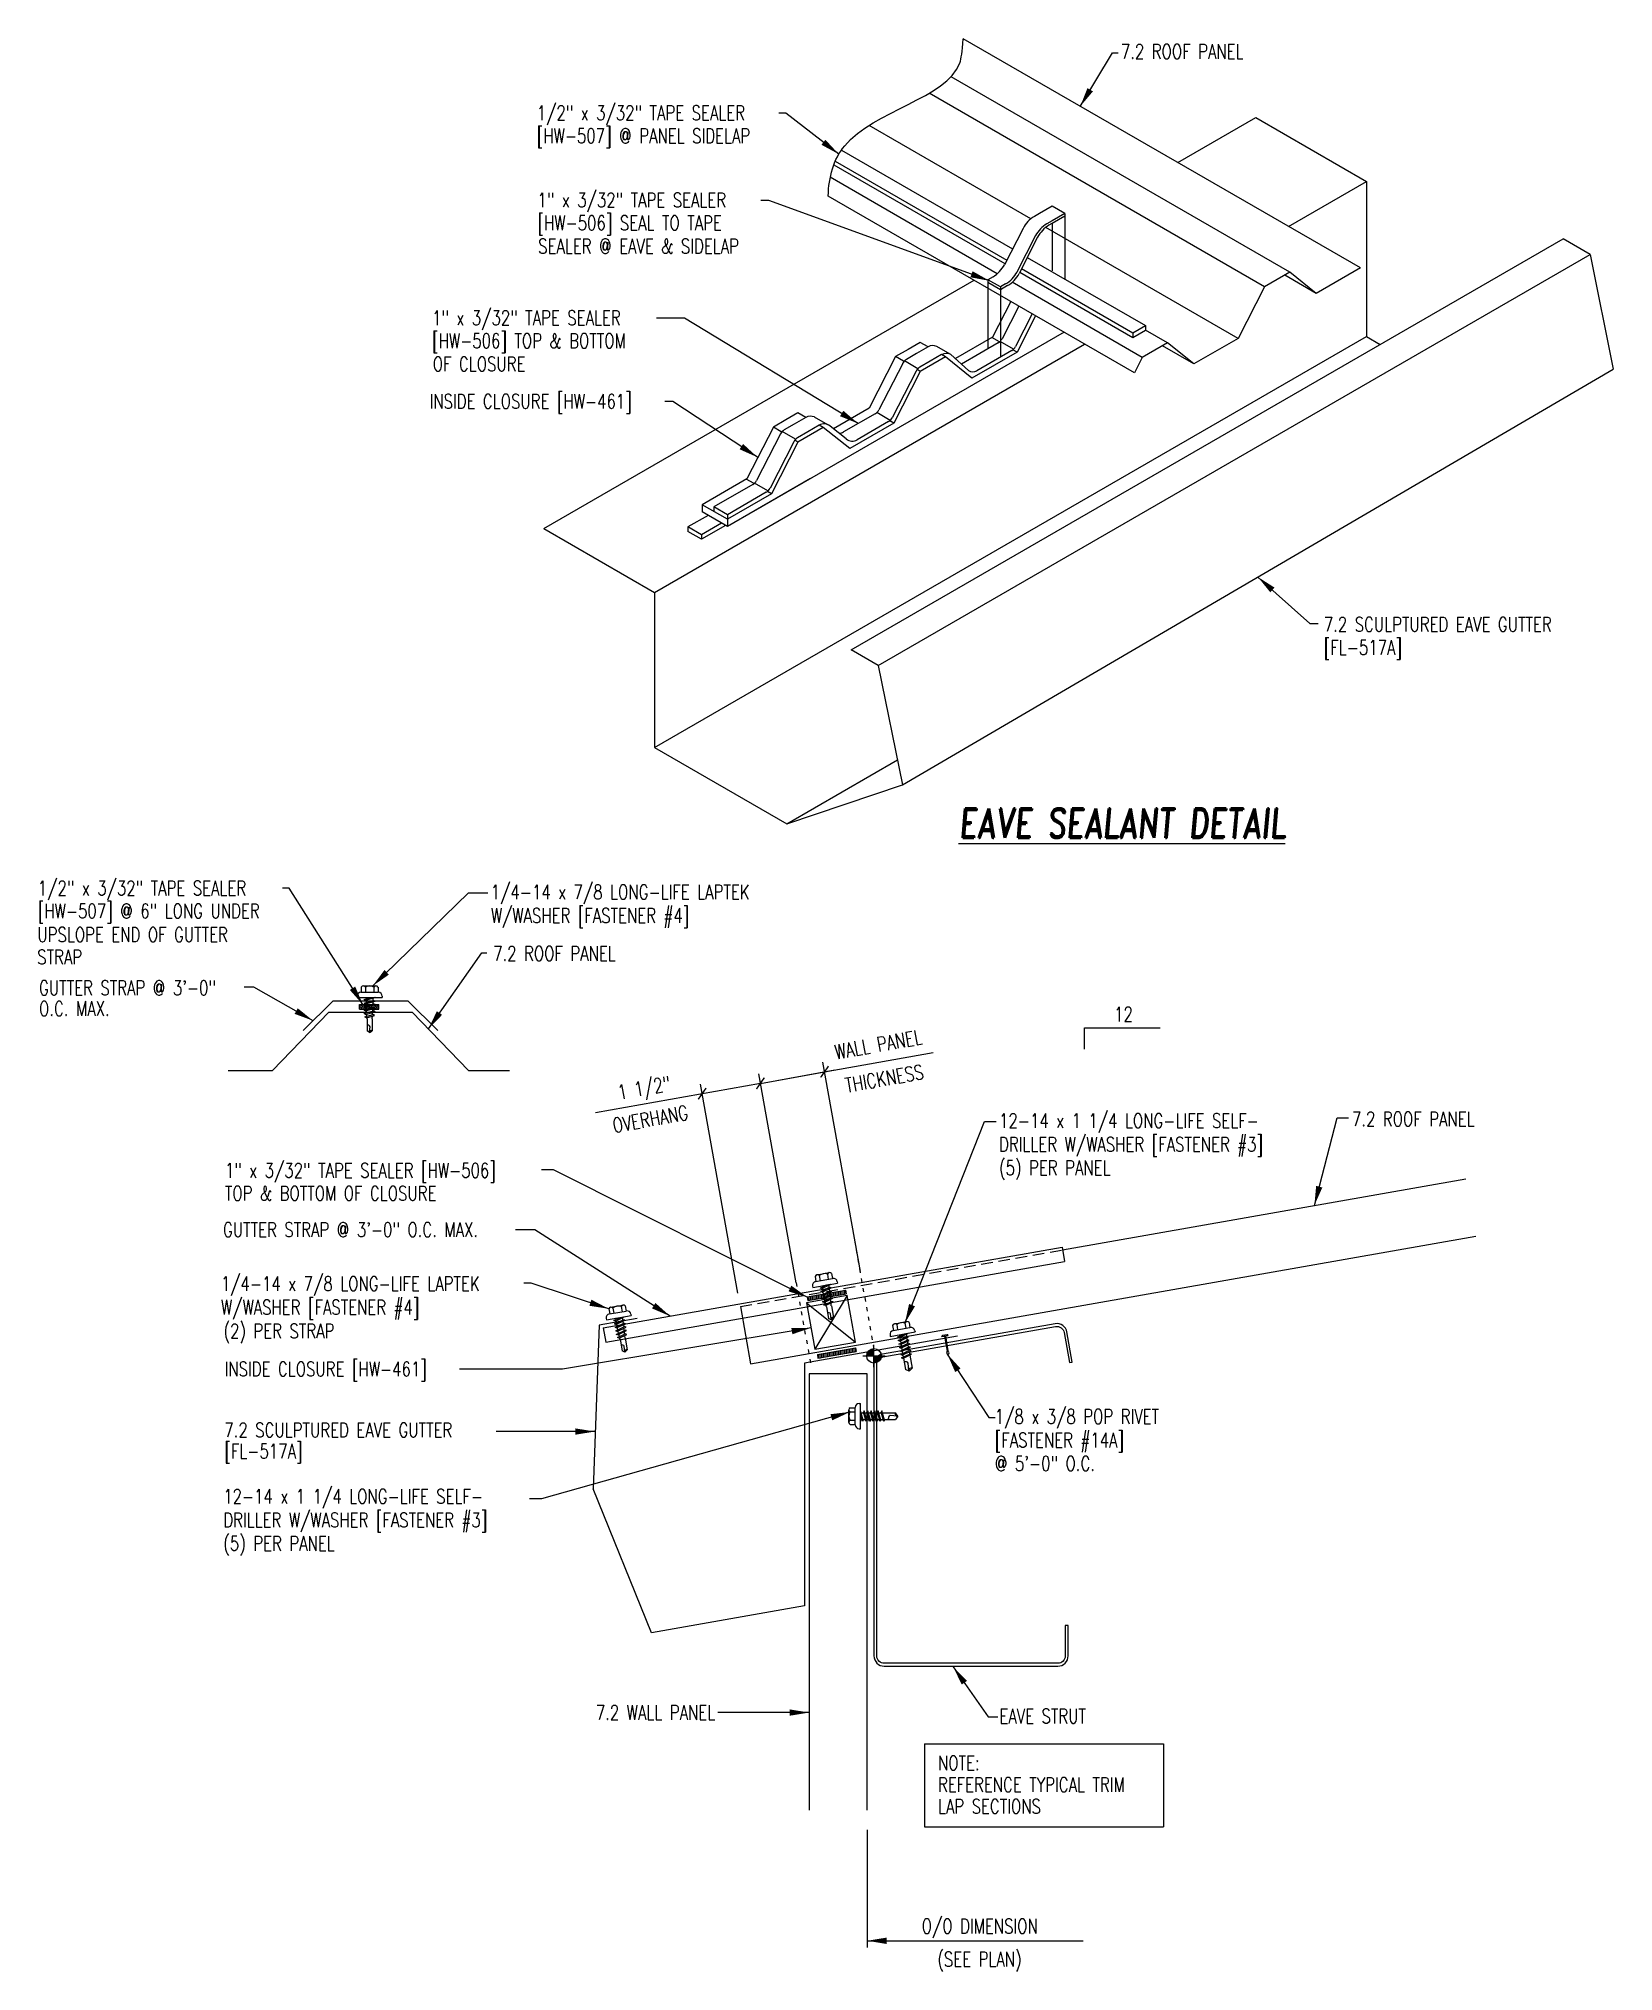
# Model space of a CAD drawing. Extents: x 2.1 to 42.7, y 9 to 58.8.
import ezdxf
from ezdxf.enums import TextEntityAlignment as Align

# ---------------------------------------------------------------- set-up
doc = ezdxf.new("R2010")
doc.units = 0
doc.header["$LTSCALE"] = 4
doc.header["$MEASUREMENT"] = 0
doc.linetypes.add('DOT2', pattern=[0.125, 0, -0.125])
doc.linetypes.add('HIDDEN', pattern=[0.375, 0.25, -0.125])
doc.layers.get('0').update_dxf_attribs({"linetype": 'CONTINUOUS'})
for name, color, linetype in [('CLOSURE', 3, 'CONTINUOUS'), ('DIM', 2, 'CONTINUOUS'), ('DIM-DETAILS', 7, 'CONTINUOUS'), ('FASTENER', 9, 'CONTINUOUS'), ('GRID', 9, 'CONTINUOUS'), ('LABEL', 6, 'CONTINUOUS'), ('MARK', 1, 'CONTINUOUS'), ('PANEL', 11, 'CONTINUOUS'), ('PANEL-S', 11, 'CONTINUOUS'), ('SEALANT', 8, 'CONTINUOUS'), ('SECTION', 11, 'CONTINUOUS'), ('STLA', 12, 'CONTINUOUS'), ('TAPE', 9, 'CONTINUOUS'), ('TEXT', 2, 'CONTINUOUS'), ('TRIM', 6, 'CONTINUOUS')]:
    doc.layers.add(name, color=color, linetype=linetype)
doc.styles.add('ROMAND', font='romand', dxfattribs={"height": 0.075})
doc.styles.add('TEXT', font='SIMPLEX.shx', dxfattribs={"width": 0.75, "height": 0.375})
doc.styles.add('TEXT1', font='ROMANS.shx', dxfattribs={"width": 0.75, "height": 0.375})
doc.dimstyles.new('DETAIL$7', dxfattribs={"dimscale": 4, "dimtxt": 0.375, "dimasz": 0.125, "dimexe": 0.0625, "dimexo": 0.0625, "dimgap": 0.0625, "dimtad": 1, "dimdec": 4, "dimzin": 3, "dimdsep": 46, "dimlunit": 4, "dimtxsty": 'TEXT', "dimblk": 'ARCHTICK', "dimcen": 0.0625, "dimclrd": 7, "dimclre": 7, "dimclrt": 2, "dimadec": 0, "dimazin": 0, "dimtfac": 0.6, "dimtdec": 4, "dimtmove": 0, "dimatfit": 3, "dimfxl": 0, "dimfrac": 2, "dimtolj": 1, "dimtzin": 0, "dimarcsym": 0})

# ---------------------------------------------------------------- blocks, each defined once
blk = doc.blocks.new('fm4')
at = {"layer": 'FASTENER', "color": 12}
for p, q in [((-0.089, 0.018), (0.089, 0.018)), ((0.06, 0.04), (-0.06, 0.04)), ((-0.012, 0.018), (-0.012, -0.373)), ((0.012, 0.018), (0.012, -0.373)), ((-0.02, -0.45), (0.02, -0.45))]:
    blk.add_line(p, q, dxfattribs=at)
for centre, radius, start, end in [((0, -0.066), 0.123, 119.4777, 136.6143), ((0, -0.066), 0.123, 43.3857, 60.5223), ((0, -0.428), 0.03, 143.7655, 228.4038), ((-0.075, -0.373), 0.0625, 323.7655, 0), ((0.075, -0.373), 0.0625, 180, 216.2345), ((0, -0.428), 0.03, 311.5962, 36.2345)]:
    blk.add_arc(centre, radius, start, end, dxfattribs=at)
blk = doc.blocks.new('FD-F14A')
at = {"layer": 'TEXT', "style": 'TEXT1', "width": 0.75}
for s, p in [('1/8 x 3/8 POP RIVET', (0.005, -0.041)), ('[FASTENER #14A]', (0.005, -0.193))]:
    blk.add_text(s, height=0.09375, dxfattribs=at).set_placement(p)
blk.add_attdef('(QUANTITY)', (0.005, -0.344), '', height=0.0938, dxfattribs=at)
blk = doc.blocks.new('fz9')
at = {"layer": 'FASTENER'}
for p, q in [((-0.324, 0.071), (-0.324, 0.037)), ((-0.324, 0.037), (0.324, 0.037)), ((-0.224, 0.171), (0.215, 0.171)), ((-0.215, 0.305), (-0.215, 0.171)), ((-0.161, 0.337), (0.161, 0.337)), ((-0.139, -0.016), (0.046, 0.037)), ((-0.107, 0.305), (-0.107, 0.171)), ((-0.104, -0.036), (0.139, 0.033)), ((-0.086, 0.037), (0.086, 0.037)), ((-0.086, 0.037), (-0.086, -0.001)), ((0.086, 0.037), (0.133, 0.037)), ((0.086, 0.018), (0.086, -0.042)), ((0.107, 0.305), (0.107, 0.171)), ((0.139, 0.033), (0.133, 0.037)), ((0.215, 0.305), (0.215, 0.171)), ((0.324, 0.071), (0.324, 0.037)), ((-0.104, -0.036), (-0.139, -0.016)), ((-0.139, -0.107), (0.104, -0.038)), ((-0.104, -0.127), (-0.139, -0.107)), ((-0.139, -0.198), (0.104, -0.128)), ((-0.104, -0.218), (-0.139, -0.198)), ((-0.139, -0.289), (0.104, -0.219)), ((-0.104, -0.309), (-0.139, -0.289)), ((-0.139, -0.38), (0.104, -0.31)), ((-0.104, -0.4), (-0.139, -0.38)), ((-0.139, -0.47), (0.104, -0.401)), ((-0.104, -0.491), (-0.139, -0.47)), ((-0.139, -0.561), (0.104, -0.492)), ((-0.104, -0.127), (0.139, -0.058)), ((-0.104, -0.218), (0.139, -0.149)), ((-0.104, -0.309), (0.139, -0.239)), ((-0.104, -0.4), (0.139, -0.33)), ((-0.104, -0.491), (0.139, -0.421)), ((-0.086, -0.031), (-0.086, -0.092)), ((-0.086, -0.122), (-0.086, -0.183)), ((-0.086, -0.213), (-0.086, -0.274)), ((-0.086, -0.304), (-0.086, -0.364)), ((-0.086, -0.395), (-0.086, -0.455)), ((-0.086, -0.486), (-0.086, -0.546)), ((0.086, -0.073), (0.086, -0.133)), ((0.086, -0.164), (0.086, -0.224)), ((0.086, -0.255), (0.086, -0.315)), ((0.086, -0.345), (0.086, -0.406)), ((0.086, -0.436), (0.086, -0.497)), ((0.139, -0.058), (0.104, -0.038)), ((0.139, -0.149), (0.104, -0.128)), ((0.139, -0.239), (0.104, -0.219)), ((0.139, -0.33), (0.104, -0.31)), ((0.139, -0.421), (0.104, -0.401)), ((0.139, -0.512), (0.104, -0.492)), ((-0.104, -0.581), (-0.139, -0.561)), ((-0.104, -0.581), (0.139, -0.512)), ((-0.086, -0.577), (-0.086, -0.869)), ((0, -0.929), (-0.086, -0.869)), ((-0.002, -0.914), (0.014, -0.727)), ((0, -0.929), (0.086, -0.869)), ((0.086, -0.527), (0.086, -0.869))]:
    blk.add_line(p, q, dxfattribs=at)
for centre, radius, start, end in [((-0.224, 0.071), 0.1, 90, 180), ((-0.161, 0.274), 0.0628, 29.8754, 150.1246), ((0, 0.141), 0.196, 56.9974, 123.0026), ((0.161, 0.274), 0.0628, 29.8754, 150.1246), ((0.224, 0.071), 0.1, 0, 90), ((-0.046, -0.739), 0.0615, 11.1445, 130.906), ((0.054, -0.915), 0.0563, 55.4585, 194.8454)]:
    blk.add_arc(centre, radius, start, end, dxfattribs=at)
blk = doc.blocks.new('wp')
at = {"layer": 'SECTION'}
for p, q in [((-0.096, 0), (0.096, 0)), ((0, -0.096), (0, 0.096))]:
    blk.add_line(p, q, dxfattribs=at)
at = {"layer": 'SECTION', "const_width": 0.0625}
for points in [[(0, 0.031, 0.414214), (-0.031, 0, 1)], [(0, -0.031, 0.414214), (0.031, 0, 1)]]:
    blk.add_lwpolyline(points, format="xyb", dxfattribs=at)
at = {"layer": 'SECTION'}
blk.add_circle((0, 0), 0.0625, dxfattribs=at)
blk = doc.blocks.new('_ArchTick')
at = {"color": 0, "const_width": 0.15}
blk.add_lwpolyline([(-0.5, -0.5), (0.5, 0.5)], dxfattribs=at)
blk = doc.blocks.new('A$C30686E82')
for p, q in [((-2.715, 0.761), (3.437, 0.761)), ((-2.715, 0.761), (-2.715, -1.379)), ((3.437, 0.761), (3.437, -1.379)), ((-2.715, -1.379), (3.437, -1.379))]:
    blk.add_line(p, q)
at = {"layer": 'TEXT', "style": 'TEXT1', "width": 0.75}
for s, p in [('NOTE:', (-2.368, 0.081)), ('REFERENCE TYPICAL TRIM', (-2.368, -0.477)), ('LAP SECTIONS', (-2.368, -1.035))]:
    blk.add_text(s, height=0.375, dxfattribs=at).set_placement(p)
blk = doc.blocks.new('slopl1')
at = {"layer": 'MARK', "color": 6}
blk.add_lwpolyline([(0, 0), (0, 0.137), (0.487, 0.137)], dxfattribs=at)
at = {"layer": 'MARK', "color": 2, "style": 'TEXT1', "width": 0.75}
blk.add_text('12', height=0.0938, dxfattribs=at).set_placement((0.191, 0.178))
blk.add_attdef('SLOPL1', text='', height=0.0938, dxfattribs=at).set_placement((-0.055, 0.024), align=Align.RIGHT)
blk = doc.blocks.new('FD-F4')
at = {"layer": 'TEXT', "style": 'TEXT1', "width": 0.75}
for s, p in [('1/4-14 x 7/8 LONG-LIFE LAPTEK', (0.005, -0.041)), ('W/WASHER [FASTENER #4]', (0.005, -0.193))]:
    blk.add_text(s, height=0.09375, dxfattribs=at).set_placement(p)
blk.add_attdef('(QUANTITY)', (1.485, -0.193), '', height=0.0938, dxfattribs=at)
blk = doc.blocks.new('FD-F3')
at = {"layer": 'TEXT', "style": 'TEXT1', "width": 0.75}
for s, p in [('12-14 x 1 1/4 LONG-LIFE SELF-', (0.005, -0.041)), ('DRILLER W/WASHER [FASTENER #3]', (0.005, -0.193))]:
    blk.add_text(s, height=0.09375, dxfattribs=at).set_placement(p)
blk.add_attdef('(QUANTITY)', (0.005, -0.344), '', height=0.0938, dxfattribs=at)
blk = doc.blocks.new('A$C6938402A')
at = {"layer": 'TAPE'}
h = blk.add_hatch(dxfattribs=at)
h.set_pattern_fill('DOTS', color=256, scale=0.35, angle=270, style=0)
h.set_pattern_definition([(270, (-22.332364, -26.379487), (0.021875, -0.0109375), [0, -0.021875])])
h.paths.add_polyline_path([(-0.563, -0.04), (-0.547, -0.132), (0.438, 0.041), (0.422, 0.134)])
at = {"layer": 'SEALANT'}
for p, q in [((-0.563, -0.04), (0.422, 0.134)), ((-0.547, -0.132), (0.438, 0.041)), ((0.422, 0.134), (0.438, 0.041)), ((-0.563, -0.04), (-0.547, -0.132))]:
    blk.add_line(p, q, dxfattribs=at)
blk = doc.blocks.new('LAY-LAB')
at = {"layer": 'LABEL', "color": 6, "style": 'ROMAND', "oblique": 5, "width": 0.75}
blk.add_attdef('LAY-LAB', (0.017, 0.036), '', height=0.188, dxfattribs=at)
blk = doc.blocks.new('A$C737C3CF5')
at = {"layer": 'TRIM'}
for p, q in [((-7.738, 1.596), (4.08, 3.679)), ((4.08, 3.679), (4.145, 3.31)), ((-7.672, 1.226), (4.145, 3.31)), ((-7.738, 1.596), (-7.672, 1.226))]:
    blk.add_line(p, q, dxfattribs=at)
blk = doc.blocks.new('fz5')
at = {"layer": 'FASTENER'}
for p, q in [((-0.326, 0.071), (-0.326, 0.037)), ((-0.326, 0.037), (0.322, 0.037)), ((-0.226, 0.171), (0.214, 0.171)), ((-0.217, 0.305), (-0.217, 0.171)), ((-0.163, 0.337), (0.159, 0.337)), ((-0.141, -0.014), (0.037, 0.037)), ((-0.108, 0.305), (-0.108, 0.171)), ((-0.105, -0.034), (0.137, 0.035)), ((-0.088, 0.037), (-0.088, 0.001)), ((-0.088, 0.037), (0.085, 0.037)), ((0.085, 0.037), (0.134, 0.037)), ((0.085, 0.02), (0.085, -0.041)), ((0.105, 0.305), (0.105, 0.171)), ((0.137, 0.035), (0.134, 0.037)), ((0.214, 0.305), (0.214, 0.171)), ((0.322, 0.071), (0.322, 0.037)), ((-0.105, -0.034), (-0.141, -0.014)), ((-0.141, -0.105), (0.102, -0.036)), ((-0.105, -0.125), (-0.141, -0.105)), ((-0.141, -0.196), (0.102, -0.127)), ((-0.105, -0.216), (-0.141, -0.196)), ((-0.141, -0.287), (0.102, -0.217)), ((-0.105, -0.307), (-0.141, -0.287)), ((-0.141, -0.378), (0.102, -0.308)), ((-0.105, -0.398), (-0.141, -0.378)), ((-0.122, -0.463), (0.089, -0.403)), ((-0.086, -0.483), (-0.122, -0.463)), ((-0.105, -0.125), (0.137, -0.056)), ((-0.105, -0.216), (0.137, -0.147)), ((-0.105, -0.307), (0.137, -0.238)), ((-0.105, -0.398), (0.137, -0.328)), ((-0.088, -0.029), (-0.088, -0.09)), ((-0.088, -0.12), (-0.088, -0.181)), ((-0.084, -0.27), (-0.088, -0.211)), ((-0.086, -0.483), (0.124, -0.423)), ((-0.078, -0.36), (-0.082, -0.3)), ((-0.071, -0.449), (-0.075, -0.389)), ((-0.066, -0.516), (-0.069, -0.478)), ((0.063, -0.515), (0.068, -0.439)), ((0.071, -0.408), (0.075, -0.346)), ((0.077, -0.315), (0.082, -0.253)), ((0.084, -0.223), (0.085, -0.211)), ((0.085, -0.071), (0.085, -0.131)), ((0.085, -0.162), (0.085, -0.211)), ((0.124, -0.423), (0.089, -0.403)), ((0.137, -0.056), (0.102, -0.036)), ((0.137, -0.147), (0.102, -0.127)), ((0.137, -0.238), (0.102, -0.217)), ((0.137, -0.328), (0.102, -0.308)), ((-0.066, -0.516), (-0.066, -0.82)), ((-0.002, -0.866), (-0.066, -0.82)), ((-0.003, -0.854), (0.009, -0.714)), ((-0.002, -0.866), (0.063, -0.82)), ((0.063, -0.516), (0.063, -0.82))]:
    blk.add_line(p, q, dxfattribs=at)
for centre, radius, start, end in [((-0.226, 0.071), 0.1, 90, 180), ((-0.163, 0.274), 0.0628, 29.8754, 150.1246), ((-0.002, 0.141), 0.196, 56.9974, 123.0026), ((0.159, 0.274), 0.0628, 29.8754, 150.1246), ((0.222, 0.071), 0.1, 0, 90), ((-0.036, -0.723), 0.0461, 11.1445, 130.906), ((0.039, -0.855), 0.0422, 55.4585, 194.8454), ((0.073, -0.516), 0.01, 175.9484, 180)]:
    blk.add_arc(centre, radius, start, end, dxfattribs=at)
blk = doc.blocks.new('A$C22B817AC')
at = {"layer": 'TAPE'}
h = blk.add_hatch(dxfattribs=at)
h.set_pattern_fill('DOTS', color=256, scale=0.35, angle=270, style=0)
h.set_pattern_definition([(270, (-46.173024, -15.338993), (0.021875, -0.0109375), [0, -0.021875])])
h.paths.add_polyline_path([(-1.948, 1.156), (-1.928, 1.267), (-2.421, 1.354), (-2.44, 1.243)])
for p, q in [((-2.44, 1.243), (-2.421, 1.354)), ((-2.44, 1.243), (-1.948, 1.156)), ((-2.421, 1.354), (-1.928, 1.267)), ((-1.948, 1.156), (-1.928, 1.267))]:
    blk.add_line(p, q, dxfattribs=at)

msp = doc.modelspace()

# ---------------------------------------------------------------- linework, layer by layer
at = {"layer": 'CLOSURE'}
for p, q in [((27.149, 52.019), (26.678, 51.098)), ((27.791, 51.649), (27.312, 50.714)), ((28.523, 51.226), (20.524, 46.608)), ((24.511, 50.784), (24.186, 50.597)), ((24.821, 50.963), (24.511, 50.784)), ((25.021, 50.847), (24.821, 50.963)), ((26.678, 51.098), (25.724, 50.547)), ((26.86, 50.975), (26.663, 51.089)), ((24.186, 50.597), (23.504, 49.266)), ((24.386, 50.481), (24.186, 50.597)), ((25.145, 50.401), (24.821, 50.213)), ((25.47, 50.588), (25.145, 50.401)), ((25.47, 50.588), (25.368, 50.647)), ((26.151, 50.044), (25.47, 50.588)), ((27.312, 50.714), (26.151, 50.044)), ((27.312, 50.714), (27.208, 50.775)), ((24.821, 50.213), (24.139, 48.882)), ((24.821, 50.213), (24.738, 50.261)), ((21.361, 48.966), (21.036, 48.778)), ((21.671, 49.145), (21.361, 48.966)), ((21.871, 49.029), (21.671, 49.145)), ((22.32, 48.77), (22.219, 48.829)), ((23.504, 49.266), (22.587, 48.736)), ((24.139, 48.882), (23.002, 48.226)), ((24.139, 48.882), (24.034, 48.943)), ((21.036, 48.778), (20.355, 47.447)), ((21.671, 48.395), (20.99, 47.064)), ((21.237, 48.662), (21.036, 48.778)), ((21.671, 48.395), (21.588, 48.442)), ((21.996, 48.582), (21.671, 48.395)), ((22.32, 48.77), (21.996, 48.582)), ((23.002, 48.226), (22.32, 48.77)), ((20.355, 47.447), (19.203, 46.782)), ((21.996, 47.457), (19.852, 46.22)), ((20.538, 47.325), (20.34, 47.439)), ((20.99, 47.064), (19.852, 46.407)), ((20.99, 47.064), (20.885, 47.124)), ((19.852, 46.407), (19.203, 46.782)), ((19.203, 46.782), (19.203, 46.595)), ((19.852, 46.22), (19.203, 46.595)), ((19.852, 46.407), (19.852, 46.22)), ((22.937, 26.408), (21.891, 26.224)), ((22.937, 26.408), (22.103, 25.027)), ((23.148, 25.211), (22.937, 26.408)), ((21.891, 26.224), (22.103, 25.027)), ((21.891, 26.224), (23.148, 25.211)), ((22.103, 25.027), (23.148, 25.211))]:
    msp.add_line(p, q, dxfattribs=at)
at = {"layer": 'DIM', "color": 7}
msp.add_line((23.455, 12.647), (23.455, 9.613), dxfattribs=at)
at = {"layer": 'DIM-DETAILS', "linetype": 'DOT2', "ltscale": 0.3}
for p, q in [((23.631, 25.026), (23.128, 27.882)), ((21.625, 26.74), (21.989, 24.678))]:
    msp.add_line(p, q, dxfattribs=at)
at = {"layer": 'GRID', "ltscale": 0.1}
for p, q in [((26.558, 52.507), (26.558, 50.797)), ((26.883, 52.39), (26.883, 50.584))]:
    msp.add_line(p, q, dxfattribs=at)
at = {"layer": 'PANEL'}
for p, q in [((28.486, 27.587), (38.873, 29.419)), ((20.447, 24.647), (39.133, 27.942)), ((20.186, 26.124), (20.447, 24.647)), ((23.455, 24.397), (21.955, 24.397)), ((21.955, 24.397), (21.955, 13.157)), ((23.455, 13.157), (23.455, 24.397))]:
    msp.add_line(p, q, dxfattribs=at)
at = {"layer": 'PANEL', "linetype": 'HIDDEN', "ltscale": 0.3}
msp.add_line((20.186, 26.124), (28.486, 27.587), dxfattribs=at)
at = {"layer": 'PANEL-S'}
for p, q in [((36.156, 52.882), (25.928, 58.787)), ((34.338, 52.769), (25.613, 57.806)), ((33.688, 52.394), (25.05, 57.382)), ((27.668, 54.146), (23.5, 56.552)), ((26.803, 52.732), (22.502, 55.216)), ((30.336, 50.18), (22.448, 54.733)), ((33.007, 51.064), (28.052, 53.924)), ((36.156, 52.882), (35.019, 52.225)), ((30.538, 50.576), (27.187, 52.511)), ((33.688, 52.394), (33.007, 51.064)), ((34.338, 52.769), (33.688, 52.394)), ((35.019, 52.225), (34.207, 52.694)), ((35.019, 52.225), (34.338, 52.769)), ((31.188, 50.951), (30.623, 51.277)), ((31.188, 50.951), (30.863, 50.763)), ((31.869, 50.407), (31.057, 50.876)), ((31.869, 50.407), (31.188, 50.951)), ((33.007, 51.064), (31.869, 50.407)), ((30.538, 50.576), (30.336, 50.18)), ((30.863, 50.763), (30.538, 50.576))]:
    msp.add_line(p, q, dxfattribs=at)
msp.add_lwpolyline([(6.991, 32.209), (8.134, 32.209), (9.588, 33.709), (11.734, 33.709), (13.188, 32.209), (14.244, 32.209)], dxfattribs=at)
msp.add_open_spline([(22.448, 54.733), (22.467, 55.226), (22.861, 56.798), (25.79, 57.307), (25.897, 58.428), (25.928, 58.787)], degree=3, knots=[2.053229, 2.053229, 2.053229, 2.053229, 3.98318, 8.842634, 9.555001, 9.555001, 9.555001, 9.555001], dxfattribs=at)
at = {"layer": 'SEALANT'}
for p, q in [((30.298, 51.09), (30.623, 51.277)), ((30.298, 51.208), (30.298, 51.09))]:
    msp.add_line(p, q, dxfattribs=at)
at = {"layer": 'STLA'}
msp.add_lwpolyline([(28.734, 24.697), (28.597, 25.472, 0.414214), (28.294, 25.685), (23.844, 24.901, 0.36397), (23.628, 24.642), (23.628, 17.125, 0.414214), (23.89, 16.862), (28.366, 16.862, 0.414214), (28.628, 17.125), (28.628, 17.912), (28.553, 17.912), (28.553, 17.125, -0.414214), (28.366, 16.937), (23.89, 16.937, -0.414214), (23.702, 17.125), (23.702, 24.642, -0.36397), (23.857, 24.827), (28.307, 25.612, -0.414214), (28.524, 25.459), (28.661, 24.684)], format="xyb", close=True, dxfattribs=at)
at = {"layer": 'TAPE'}
for p, q in [((22.789, 55.918), (27.196, 53.373)), ((22.593, 55.538), (27.002, 52.993)), ((22.631, 55.634), (27.048, 53.084)), ((27.892, 54.285), (27.759, 54.208)), ((28.217, 54.472), (27.892, 54.285)), ((28.541, 54.285), (28.217, 54.472)), ((28.541, 54.285), (28.217, 54.097)), ((28.541, 54.285), (28.541, 54.214)), ((27.466, 53.9), (26.987, 52.963)), ((28.217, 54.097), (28.084, 54.02)), ((28.268, 54.057), (28.135, 53.98)), ((28.541, 54.214), (28.217, 54.027)), ((28.217, 54.027), (28.217, 52.81)), ((28.541, 54.214), (28.541, 52.597)), ((27.791, 53.713), (27.311, 52.776)), ((27.843, 53.672), (27.363, 52.735)), ((27.429, 52.864), (30.298, 51.208)), ((27.577, 53.153), (30.623, 51.395)), ((26.694, 52.656), (26.558, 52.577)), ((26.883, 52.39), (26.558, 52.577)), ((26.558, 52.577), (26.558, 52.507)), ((26.883, 52.319), (26.558, 52.507)), ((27.019, 52.468), (26.883, 52.39)), ((27.071, 52.428), (26.883, 52.319)), ((26.883, 52.39), (26.883, 52.319)), ((27.383, 52.773), (30.298, 51.09)), ((27.357, 51.899), (26.926, 51.056)), ((27.705, 51.699), (27.273, 50.856)), ((30.298, 51.208), (30.623, 51.395)), ((30.623, 51.395), (30.623, 51.277)), ((25.02, 50.847), (24.725, 50.677)), ((25.592, 50.659), (25.245, 50.86)), ((26.828, 50.953), (25.881, 50.406)), ((27.222, 50.787), (26.874, 50.988)), ((24.367, 50.423), (23.753, 49.224)), ((24.76, 50.286), (24.413, 50.487)), ((24.725, 50.677), (24.464, 50.526)), ((25.072, 50.476), (24.811, 50.325)), ((25.367, 50.647), (25.072, 50.476)), ((26.064, 50.241), (25.61, 50.65)), ((27.175, 50.753), (26.275, 50.233)), ((24.714, 50.223), (24.1, 49.023)), ((21.575, 48.858), (21.315, 48.708)), ((21.871, 49.029), (21.575, 48.858)), ((22.218, 48.828), (21.923, 48.658)), ((22.443, 48.841), (22.095, 49.041)), ((22.914, 48.476), (22.499, 48.807)), ((23.655, 49.121), (22.847, 48.655)), ((24.002, 48.921), (23.195, 48.455)), ((24.046, 48.953), (23.699, 49.154)), ((21.217, 48.605), (20.603, 47.405)), ((21.564, 48.404), (20.95, 47.205)), ((21.61, 48.468), (21.263, 48.668)), ((21.923, 48.658), (21.662, 48.507)), ((20.505, 47.303), (19.505, 46.725)), ((20.897, 47.135), (20.549, 47.335)), ((20.853, 47.102), (19.852, 46.525)), ((19.354, 46.507), (18.837, 46.209)), ((19.701, 46.307), (19.184, 46.009)), ((19.852, 46.525), (19.505, 46.725)), ((19.505, 46.725), (19.505, 46.608)), ((19.852, 46.525), (19.852, 46.407)), ((19.184, 46.009), (18.837, 46.209)), ((18.837, 46.209), (18.837, 46.091)), ((19.184, 45.891), (18.837, 46.091)), ((19.803, 46.248), (19.184, 45.891)), ((19.184, 46.009), (19.184, 45.891))]:
    msp.add_line(p, q, dxfattribs=at)
for centre, radius, start, end in [((28.134, 53.558), 0.75, 120, 152.8916), ((28.459, 53.371), 0.75, 120, 152.8916), ((28.51, 53.33), 0.75, 120, 152.8916), ((26.319, 53.305), 0.75, 300, 332.8916), ((26.644, 53.118), 0.75, 300, 332.8916), ((26.696, 53.077), 0.75, 300, 332.8916), ((25.145, 50.631), 0.25, 66.4852, 120), ((26.703, 51.17), 0.25, 300, 332.8916), ((27.05, 50.969), 0.25, 300, 332.8916), ((24.589, 50.309), 0.25, 120, 152.8916), ((24.936, 50.109), 0.25, 120, 152.8916), ((25.492, 50.43), 0.25, 61.8506, 120), ((26.175, 50.385), 0.182, 232.4218, 303.5534), ((21.996, 48.812), 0.25, 66.4852, 120), ((22.343, 48.612), 0.25, 51.3833, 120), ((23.53, 49.338), 0.25, 300, 332.8916), ((23.877, 49.137), 0.25, 300, 332.8916), ((21.44, 48.491), 0.25, 120, 152.8916), ((21.787, 48.291), 0.25, 120, 152.8916), ((22.722, 48.872), 0.25, 271.9424, 300), ((23.07, 48.671), 0.25, 231.3833, 300), ((20.38, 47.519), 0.25, 300, 332.8916), ((20.728, 47.319), 0.25, 300, 332.8916)]:
    msp.add_arc(centre, radius, start, end, dxfattribs=at)
at = {"layer": 'TEXT', "color": 7}
for p, q in [((23.278, 27.029), (22.311, 32.419)), ((22.355, 32.173), (25.154, 32.674)), ((16.452, 31.124), (20.703, 31.877)), ((21.625, 26.74), (20.659, 32.123)), ((21.626, 26.733), (20.659, 32.123)), ((20.704, 31.876), (22.621, 32.22)), ((20.704, 31.876), (22.355, 32.173)), ((20.125, 26.473), (19.159, 31.856))]:
    msp.add_line(p, q, dxfattribs=at)
at = {"layer": 'TRIM'}
for p, q in [((31.455, 55.596), (33.46, 56.754)), ((33.46, 56.754), (36.309, 55.108)), ((34.305, 53.951), (36.309, 55.108)), ((36.309, 55.108), (36.309, 51.116)), ((23.043, 43.043), (41.376, 53.627)), ((42.074, 53.225), (41.376, 53.627)), ((23.74, 42.64), (42.074, 53.225)), ((42.074, 53.225), (42.67, 50.277)), ((15.126, 46.169), (26.204, 52.565)), ((17.976, 40.531), (36.309, 51.116)), ((17.976, 44.524), (29.054, 50.92)), ((36.309, 51.116), (36.668, 50.909)), ((24.363, 39.562), (42.67, 50.277)), ((15.126, 46.169), (17.976, 44.524)), ((17.976, 44.524), (17.976, 40.531)), ((23.74, 42.64), (23.043, 43.043)), ((23.74, 42.64), (24.363, 39.562)), ((17.976, 40.531), (21.386, 38.563)), ((21.386, 38.563), (24.233, 40.206)), ((21.386, 38.563), (24.363, 39.562)), ((9.698, 34.002), (8.924, 33.236)), ((9.698, 34.002), (11.623, 34.002)), ((11.623, 34.002), (12.397, 33.236)), ((16.546, 25.648), (16.399, 21.43)), ((17.531, 25.822), (16.546, 25.648)), ((25.776, 25.361), (21.837, 24.666)), ((21.837, 24.666), (21.837, 18.416)), ((17.897, 17.721), (16.399, 21.43)), ((21.837, 18.416), (17.897, 17.721))]:
    msp.add_line(p, q, dxfattribs=at)

# ---------------------------------------------------------------- block references
msp.add_blockref('A$C30686E82', (27.644, 14.099))
at = {"layer": 'FASTENER'}
msp.add_blockref('fz5', (10.64, 34.05), dxfattribs=at)
for name, p, rotation in [('fz5', (22.378, 26.64), 9.99999999999983), ('fz5', (17.065, 25.805), 9.99999999999983), ('fz9', (24.372, 25.378), 9.999999999999792), ('fm4', (25.457, 25.35), 9.999999999999872), ('fz9', (23.317, 23.304), 90)]:
    msp.add_blockref(name, p, dxfattribs=dict(at, rotation=rotation))
at = {"layer": 'LABEL', "xscale": 4, "yscale": 4, "zscale": 4}
msp.add_blockref('LAY-LAB', (25.749, 38.059), dxfattribs=at).add_auto_attribs({'LAY-LAB': '%%UEAVE SEALANT DETAIL'})
at = {"layer": 'MARK', "xscale": 4, "yscale": 4, "zscale": 4}
msp.add_blockref('slopl1', (29.049, 32.757), dxfattribs=at)
at = {"layer": 'PANEL'}
msp.add_blockref('A$C737C3CF5', (24.393, 23.98), dxfattribs=at)
at = {"layer": 'TEXT'}
for name, p, xscale, yscale, zscale in [('FD-F4', (13.738, 36.782), 4, 4, 4), ('FD-F4', (6.787, 26.692), 4, 4, 4), ('wp', (23.628, 24.856), 3, 3, 3)]:
    msp.add_blockref(name, p, dxfattribs=dict(at, xscale=xscale, yscale=yscale, zscale=zscale))
at = {"layer": 'TEXT', "rotation": 10}
msp.add_blockref('A$C22B817AC', (12.995, 32.99), dxfattribs=at)
at = {"layer": 'TEXT', "color": 7, "yscale": 0.25, "zscale": 0.25}
for p, xscale, rotation in [((20.703, 31.877), 0.25, 10.17465224019912), ((20.703, 31.877), 0.25, 190.1746522401992), ((22.355, 32.173), 0.2499999999999999, 10.17465224019914), ((19.203, 31.61), 0.2499999999999999, 190.1746522401991)]:
    msp.add_blockref('_ArchTick', p, dxfattribs=dict(at, xscale=xscale, rotation=rotation))
at = {"layer": 'TEXT', "xscale": 4, "yscale": 4, "zscale": 4}
for name, p, values in [('FD-F3', (26.829, 30.89), {'(QUANTITY)': '(5) PER PANEL'}), ('FD-F14A', (26.719, 23.271), {'(QUANTITY)': '@ 5\'-0" O.C.'}), ('FD-F3', (6.849, 21.213), {'(QUANTITY)': '(5) PER PANEL'})]:
    msp.add_blockref(name, p, dxfattribs=at).add_auto_attribs(values)
at = {"layer": 'TEXT'}
for p in [(22.471, 26.415), (22.733, 24.928)]:
    msp.add_blockref('A$C6938402A', p, dxfattribs=at)

# ---------------------------------------------------------------- texts
at = {"layer": 'TEXT', "style": 'TEXT1', "width": 0.75}
for s, p in [('7.2 ROOF PANEL', (29.986, 58.269)), ('1/2" x 3/32" TAPE SEALER ', (14.942, 56.688)), ('[HW-507] @ PANEL SIDELAP', (14.942, 56.098)), ('1" x 3/32" TAPE SEALER ', (14.961, 54.443)), ('[HW-506] SEAL TO TAPE', (14.961, 53.853)), ('SEALER @ EAVE & SIDELAP', (14.979, 53.256)), ('1" x 3/32" TAPE SEALER ', (12.246, 51.407)), ('[HW-506] TOP & BOTTOM', (12.246, 50.817)), ('OF CLOSURE', (12.264, 50.22)), ('INSIDE CLOSURE [HW-461]', (12.182, 49.258)), ('7.2 SCULPTURED EAVE GUTTER', (35.213, 43.512)), ('[FL-517A]', (35.213, 42.918)), ('1/2" x 3/32" TAPE SEALER ', (2.093, 36.719)), ('[HW-507] @ 6" LONG UNDER', (2.093, 36.129)), ('UPSLOPE END OF GUTTER', (2.081, 35.52)), ('7.2 ROOF PANEL', (13.819, 35.033)), ('STRAP', (2.078, 34.943)), ('GUTTER STRAP @ 3\'-0"', (2.124, 34.147)), ('O.C. MAX.', (2.124, 33.614)), ('7.2 ROOF PANEL', (35.938, 30.769)), ('1" x 3/32" TAPE SEALER [HW-506]', (6.91, 29.446)), ('TOP & BOTTOM OF CLOSURE', (6.91, 28.856)), ('GUTTER STRAP @ 3\'-0" O.C. MAX.', (6.862, 27.918)), ('(2) PER STRAP', (6.874, 25.309)), ('INSIDE CLOSURE [HW-461]', (6.903, 24.329)), ('7.2 SCULPTURED EAVE GUTTER', (6.897, 22.758)), ('[FL-517A]', (6.897, 22.213)), ('EAVE STRUT', (26.858, 15.389)), ('O/O DIMENSION', (24.857, 9.979)), ('(SEE PLAN)', (25.26, 9.126))]:
    msp.add_text(s, height=0.375, dxfattribs=at).set_placement(p)
msp.add_text('7.2 WALL PANEL', height=0.375, dxfattribs=at).set_placement((19.537, 15.48), align=Align.RIGHT)
at = {"layer": 'TEXT', "color": 2, "char_height": 0.375, "attachment_point": 5, "rotation": 10.1747, "style": 'TEXT1'}
for s, insert in [('\\A1;WALL PANEL', (23.738, 32.877)), ('\\A1;1 1/2"', (17.715, 31.698)), ('\\A1;THICKNESS', (23.893, 32)), ('\\A1;OVERHANG', (17.866, 30.957))]:
    msp.add_mtext(s, dxfattribs=dict(at, insert=insert))

# ---------------------------------------------------------------- leaders
at = {"layer": 'DIM'}
msp.add_leader([(23.455, 9.788), (29.017, 9.788)], dimstyle='DETAIL$7', dxfattribs=at)
at = {"layer": 'TEXT'}
for points in [[(28.94, 57.042), (29.769, 58.426), (29.917, 58.426)], [(22.721, 55.812), (21.357, 56.871), (21.181, 56.871)], [(26.61, 52.547), (20.917, 54.616), (20.714, 54.616)], [(23.223, 48.872), (18.752, 51.589), (18.029, 51.589)], [(20.629, 48.003), (18.449, 49.442), (18.244, 49.442)], [(33.517, 44.919), (34.853, 43.722), (35.068, 43.722)], [(10.465, 33.903), (8.567, 36.901), (8.398, 36.901)], [(10.719, 34.387), (13.182, 36.783), (13.681, 36.783)], [(12.151, 33.278), (13.524, 35.238), (13.657, 35.238)], [(9.181, 33.49), (7.66, 34.357), (7.404, 34.357)], [(24.424, 25.697), (26.475, 30.892), (26.772, 30.892)], [(34.97, 28.73), (35.558, 30.991), (35.846, 30.991)], [(21.909, 26.367), (15.375, 29.644), (15.068, 29.644)], [(18.377, 25.879), (14.894, 28.098), (14.396, 28.098)], [(16.798, 26.068), (14.803, 26.727), (14.607, 26.727)], [(22.006, 25.576), (15.602, 24.511), (12.953, 24.511)], [(25.515, 24.903), (26.582, 23.267), (26.749, 23.267)], [(23.012, 23.41), (15.063, 21.174), (14.752, 21.174)], [(16.434, 22.906), (14.155, 22.906), (13.898, 22.906)], [(25.668, 16.845), (26.567, 15.561), (26.814, 15.561)], [(21.955, 15.667), (20.489, 15.667), (19.607, 15.667)]]:
    msp.add_leader(points, dimstyle='DETAIL$7', dxfattribs=at)

doc.saveas('drawing.dxf')
